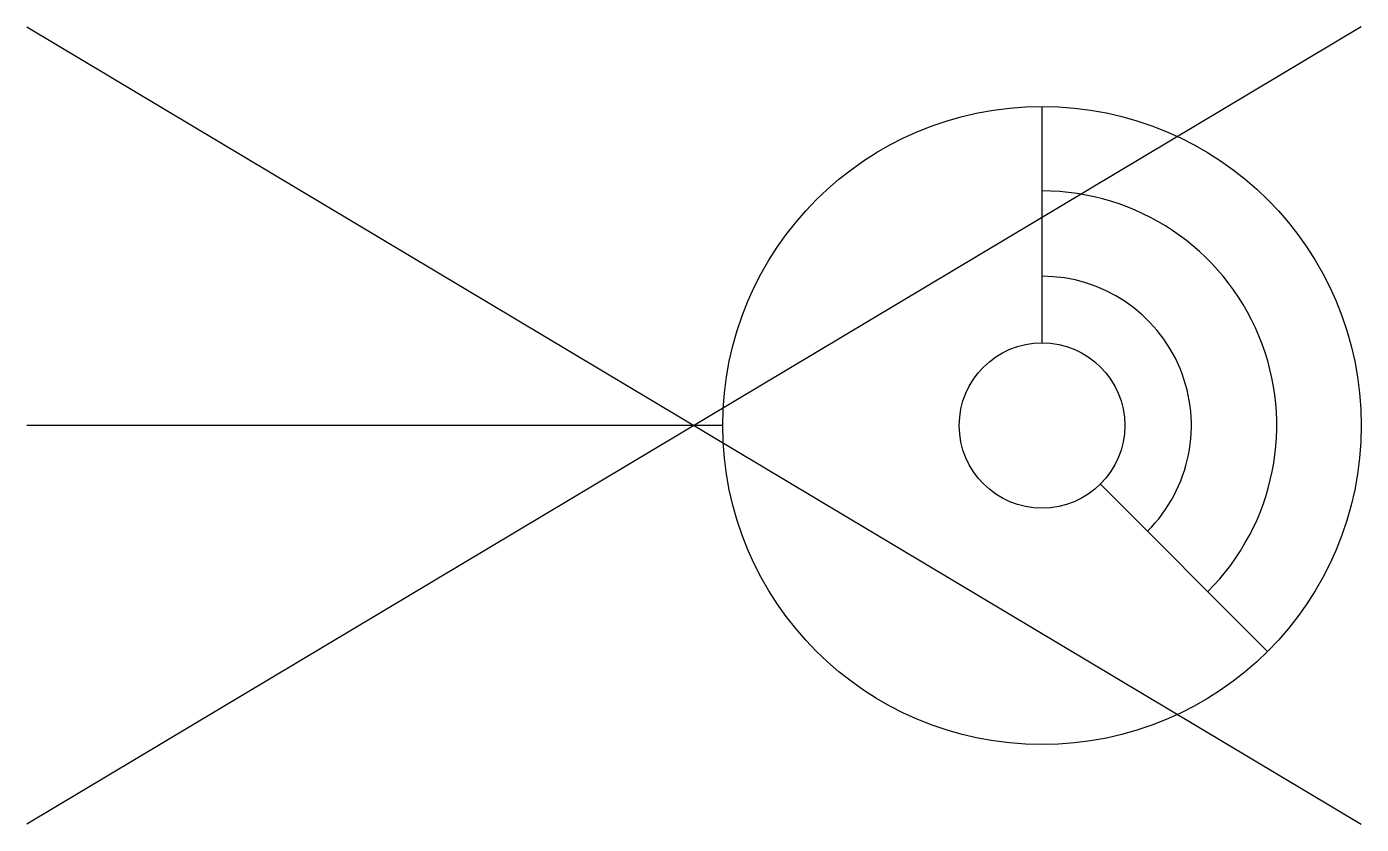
# Model space of a CAD drawing. Header units: metres. Extents: x 0 to 11.3, y -3.4 to 3.4.
import ezdxf

# ---------------------------------------------------------------- set-up
doc = ezdxf.new("R2010")
doc.units = ezdxf.units.M

msp = doc.modelspace()

# ---------------------------------------------------------------- linework, layer by layer
for p, q in [((11.287, 3.375), (0, -3.375)), ((0, 3.375), (11.287, -3.375)), ((8.587, 0.7), (8.587, 2.7)), ((5.887, 0), (0, 0)), ((9.081, -0.496), (10.493, -1.913))]:
    msp.add_line(p, q)
for radius in [2.7, 0.7]:
    msp.add_circle((8.587, 0), radius)
for radius in [1.985, 1.263]:
    msp.add_arc((8.587, 0), radius, 314.8887, 90)

doc.saveas('drawing.dxf')
